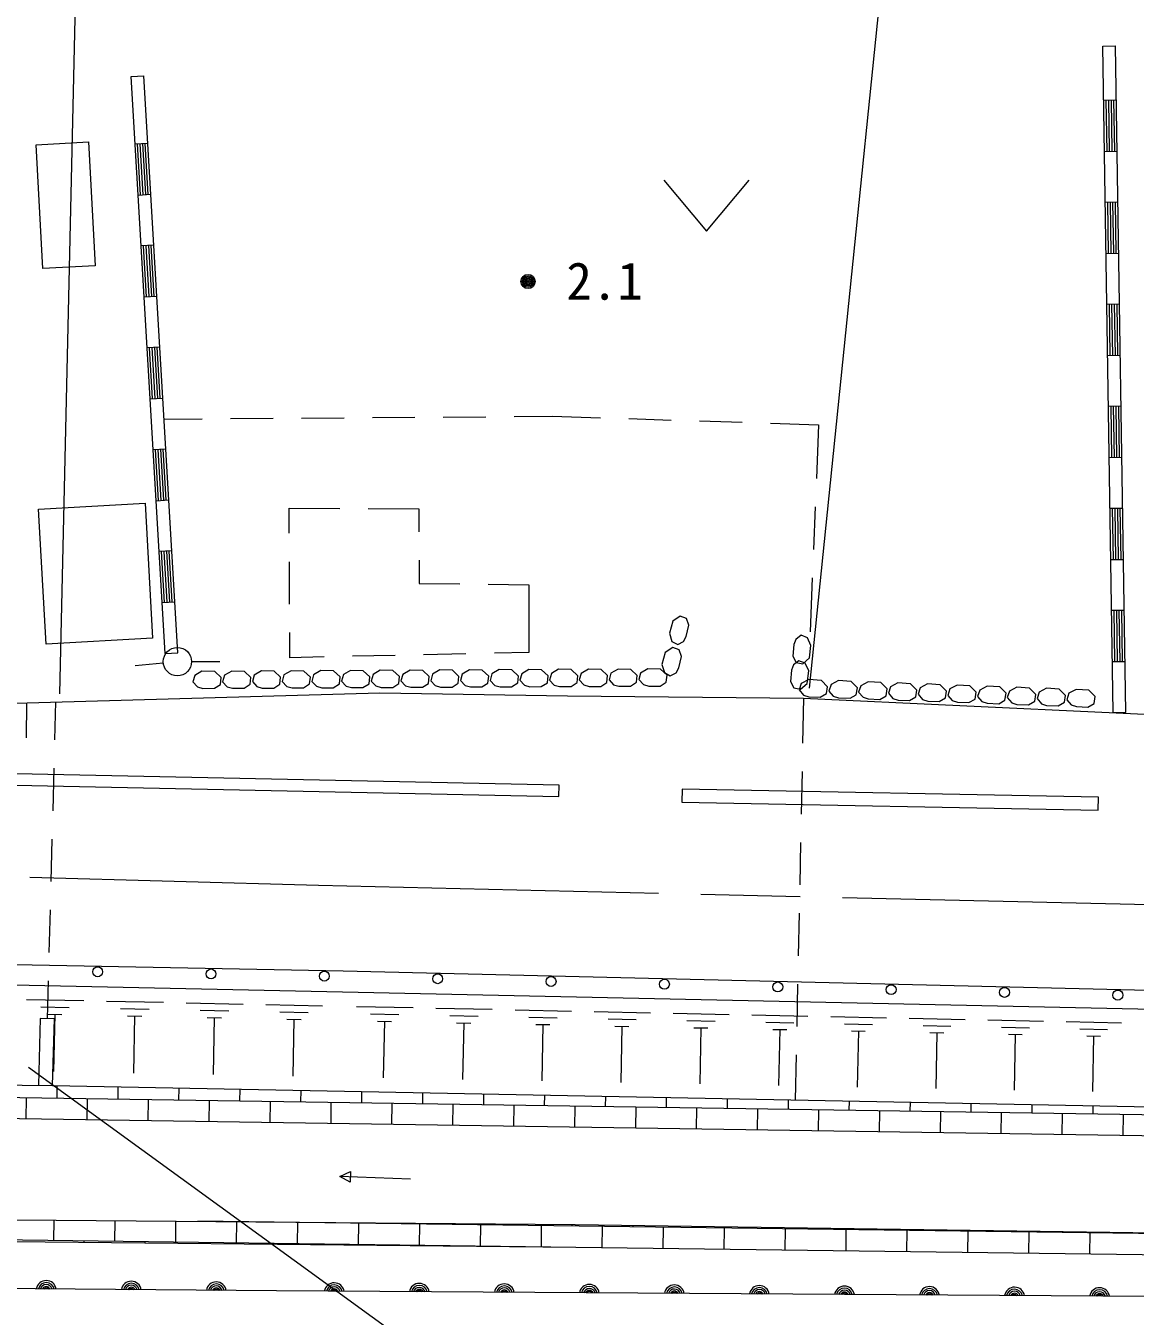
# Model space of a CAD drawing. Units: millimetres, scale not verified. Extents: x 40000 to 680000, y 20000 to 380000.
# Drawn here: x 384070 to 423206, y 264365 to 309881 of the extents above; entities that cross this region are included whole.
import ezdxf
from ezdxf.enums import TextEntityAlignment as Align

# ---------------------------------------------------------------- set-up
doc = ezdxf.new("R2010")
doc.units = ezdxf.units.MM
doc.header["$LTSCALE"] = 1000
doc.linetypes.add('CHAIN', pattern=[18.5, 12, -1.5, 3.5, -1.5])
for name, color, linetype, lineweight in [('M-BGD', 7, 'Continuous', 13), ('M-BMK', 2, 'CHAIN', 13), ('M-STR-HTXT', 7, 'Continuous', 13)]:
    doc.layers.add(name, color=color, linetype=linetype, lineweight=lineweight)
doc.styles.add('ＭＳ ゴシック', font='')
doc.styles.get('ＭＳ ゴシック').set_extended_font_data('MS Gothic')

msp = doc.modelspace()

# ---------------------------------------------------------------- linework, layer by layer
at = {"layer": 'M-BGD'}
for p, q in [((422066, 309168), (422516, 309175)), ((422432, 285654), (422066, 309168)), ((422882, 285661), (422516, 309175)), ((387784, 308089), (388233, 308115)), ((388984, 287739), (387784, 308089)), ((389433, 287765), (388233, 308115)), ((422546, 307258), (422096, 307251)), ((422214, 305453), (422186, 307253)), ((422304, 305455), (422276, 307254)), ((422394, 305456), (422366, 307256)), ((422484, 305457), (422456, 307257)), ((388374, 305734), (387925, 305708)), ((388120, 303916), (388014, 305713)), ((388210, 303921), (388104, 305718)), ((388300, 303927), (388194, 305724)), ((388390, 303932), (388284, 305729)), ((422124, 305452), (422574, 305459)), ((406584, 304435), (408084, 302635)), ((408084, 302635), (409584, 304435)), ((388030, 303911), (388480, 303937)), ((422602, 303659), (422152, 303652)), ((422270, 301854), (422242, 303653)), ((422360, 301855), (422332, 303655)), ((422450, 301856), (422422, 303656)), ((422540, 301858), (422512, 303658)), ((388586, 302140), (388136, 302114)), ((388332, 300322), (388226, 302119)), ((388422, 300328), (388316, 302125)), ((388512, 300333), (388406, 302130)), ((388602, 300338), (388496, 302135)), ((422180, 301852), (422630, 301859)), ((388242, 300317), (388692, 300344)), ((422658, 300059), (422208, 300052)), ((422326, 298254), (422298, 300054)), ((422416, 298255), (422388, 300055)), ((422506, 298257), (422478, 300057)), ((422596, 298258), (422568, 300058)), ((388798, 298547), (388348, 298520)), ((388544, 296729), (388438, 298525)), ((388634, 296734), (388528, 298531)), ((388724, 296739), (388618, 298536)), ((388814, 296744), (388708, 298541)), ((422236, 298253), (422686, 298260)), ((388454, 296723), (388904, 296750)), ((422714, 296460), (422264, 296453)), ((422382, 294654), (422354, 296454)), ((422472, 294656), (422444, 296456)), ((422562, 294657), (422534, 296457)), ((422652, 294659), (422624, 296458)), ((388949, 296008), (390296, 296018)), ((391296, 296026), (392796, 296037)), ((393796, 296044), (395296, 296055)), ((396296, 296063), (397796, 296074)), ((398796, 296081), (400296, 296092)), ((401296, 296100), (402644, 296110)), ((402644, 296110), (404342, 296056)), ((405341, 296024), (406841, 295976)), ((407840, 295945), (409339, 295897)), ((410339, 295865), (412037, 295811)), ((412037, 295811), (411959, 293909)), ((389009, 294953), (388560, 294926)), ((389026, 293151), (388920, 294948)), ((388756, 293135), (388650, 294932)), ((388846, 293140), (388740, 294937)), ((388936, 293145), (388830, 294942)), ((422292, 294653), (422742, 294660)), ((388666, 293130), (389115, 293156)), ((393360, 292867), (395148, 292859)), ((393364, 291979), (393360, 292867)), ((396148, 292854), (397935, 292846)), ((397935, 292846), (397940, 292029)), ((411918, 292910), (411856, 291411)), ((422770, 292860), (422320, 292853)), ((422438, 291055), (422410, 292855)), ((422528, 291056), (422500, 292856)), ((422618, 291058), (422590, 292857)), ((422708, 291059), (422680, 292859)), ((389221, 291359), (388772, 291333)), ((388968, 289541), (388862, 291338)), ((389058, 289546), (388952, 291343)), ((389148, 289552), (389042, 291349)), ((389238, 289557), (389132, 291354)), ((393376, 289479), (393369, 290979)), ((397945, 291029), (397950, 290213)), ((422348, 291053), (422798, 291060)), ((411815, 290412), (411737, 288510)), ((397950, 290213), (399382, 290195)), ((400382, 290182), (401814, 290164)), ((401814, 290164), (401814, 287780)), ((388878, 289536), (389327, 289562)), ((407153, 289058), (406891, 288884)), ((407383, 288976), (407153, 289058)), ((422826, 289261), (422376, 289254)), ((422494, 287455), (422466, 289255)), ((422584, 287457), (422556, 289256)), ((422674, 287458), (422646, 289258)), ((422764, 287460), (422736, 289259)), ((406891, 288884), (406774, 288453)), ((407371, 288339), (407465, 288734)), ((407465, 288734), (407383, 288976)), ((393386, 287592), (393381, 288479)), ((406774, 288453), (406860, 288169)), ((406860, 288169), (407069, 288052)), ((407069, 288052), (407276, 288169)), ((407276, 288169), (407371, 288339)), ((411231, 288236), (411161, 288054)), ((411420, 288381), (411231, 288236)), ((411644, 288295), (411420, 288381)), ((411769, 288026), (411644, 288295)), ((388984, 287739), (389433, 287765)), ((397100, 287675), (395600, 287641)), ((399599, 287730), (398100, 287697)), ((401814, 287780), (400599, 287752)), ((406629, 287780), (406513, 287348)), ((406892, 287953), (406629, 287780)), ((407122, 287871), (406892, 287953)), ((407203, 287630), (407122, 287871)), ((411161, 288054), (411125, 287649)), ((411715, 287583), (411769, 288026)), ((388921, 287404), (387926, 287306)), ((389919, 287453), (390919, 287453)), ((394600, 287619), (393386, 287592)), ((406513, 287348), (406598, 287065)), ((407015, 287064), (407110, 287234)), ((407110, 287234), (407203, 287630)), ((411151, 287339), (411081, 287157)), ((411125, 287649), (411241, 287422)), ((411340, 287484), (411151, 287339)), ((411241, 287422), (411480, 287373)), ((411564, 287398), (411340, 287484)), ((411480, 287373), (411715, 287583)), ((411688, 287130), (411564, 287398)), ((422404, 287454), (422854, 287461)), ((390031, 286967), (389966, 286737)), ((390286, 287117), (390031, 286967)), ((390733, 287106), (390286, 287117)), ((390964, 286891), (390733, 287106)), ((390938, 286648), (390964, 286891)), ((391079, 286973), (391015, 286742)), ((391335, 287122), (391079, 286973)), ((391782, 287111), (391335, 287122)), ((392012, 286896), (391782, 287111)), ((391987, 286654), (392012, 286896)), ((392128, 286978), (392063, 286747)), ((392383, 287128), (392128, 286978)), ((392830, 287116), (392383, 287128)), ((393061, 286902), (392830, 287116)), ((393035, 286659), (393061, 286902)), ((393176, 286984), (393112, 286753)), ((393112, 286753), (393274, 286579)), ((393432, 287133), (393176, 286984)), ((393879, 287122), (393432, 287133)), ((394109, 286907), (393879, 287122)), ((394084, 286665), (394109, 286907)), ((394225, 286989), (394160, 286758)), ((394160, 286758), (394323, 286584)), ((394480, 287139), (394225, 286989)), ((394927, 287127), (394480, 287139)), ((395158, 286913), (394927, 287127)), ((395132, 286670), (395158, 286913)), ((395273, 286994), (395209, 286764)), ((395209, 286764), (395371, 286590)), ((395529, 287144), (395273, 286994)), ((395976, 287133), (395529, 287144)), ((396206, 286918), (395976, 287133)), ((396181, 286675), (396206, 286918)), ((396322, 287000), (396257, 286769)), ((396257, 286769), (396420, 286595)), ((396577, 287149), (396322, 287000)), ((397024, 287138), (396577, 287149)), ((397255, 286923), (397024, 287138)), ((397229, 286681), (397255, 286923)), ((397370, 287005), (397306, 286775)), ((397306, 286775), (397468, 286601)), ((397626, 287155), (397370, 287005)), ((398073, 287143), (397626, 287155)), ((398303, 286929), (398073, 287143)), ((398278, 286686), (398303, 286929)), ((398419, 287011), (398354, 286780)), ((398354, 286780), (398517, 286606)), ((398674, 287160), (398419, 287011)), ((399121, 287149), (398674, 287160)), ((399352, 286934), (399121, 287149)), ((399326, 286692), (399352, 286934)), ((399467, 287016), (399403, 286785)), ((399403, 286785), (399565, 286611)), ((399723, 287166), (399467, 287016)), ((400170, 287154), (399723, 287166)), ((400400, 286940), (400170, 287154)), ((400374, 286697), (400400, 286940)), ((400516, 287022), (400451, 286791)), ((400451, 286791), (400614, 286617)), ((400771, 287171), (400516, 287022)), ((401218, 287160), (400771, 287171)), ((401449, 286945), (401218, 287160)), ((401423, 286703), (401449, 286945)), ((401564, 287027), (401500, 286796)), ((401500, 286796), (401662, 286622)), ((401820, 287177), (401564, 287027)), ((402267, 287165), (401820, 287177)), ((402497, 286951), (402267, 287165)), ((402471, 286708), (402497, 286951)), ((402613, 287032), (402548, 286802)), ((402548, 286802), (402711, 286628)), ((402868, 287182), (402613, 287032)), ((403315, 287171), (402868, 287182)), ((403546, 286956), (403315, 287171)), ((403520, 286713), (403546, 286956)), ((403661, 287038), (403597, 286807)), ((403597, 286807), (403759, 286633)), ((403917, 287187), (403661, 287038)), ((404364, 287176), (403917, 287187)), ((404594, 286961), (404364, 287176)), ((404568, 286719), (404594, 286961)), ((404710, 287043), (404645, 286812)), ((404645, 286812), (404808, 286638)), ((404965, 287193), (404710, 287043)), ((405412, 287181), (404965, 287193)), ((405643, 286967), (405412, 287181)), ((405617, 286724), (405643, 286967)), ((405758, 287049), (405694, 286818)), ((405694, 286818), (405856, 286644)), ((406014, 287198), (405758, 287049)), ((406461, 287187), (406014, 287198)), ((406691, 286972), (406461, 287187)), ((406598, 287065), (406807, 286948)), ((406665, 286730), (406691, 286972)), ((406807, 286948), (407015, 287064)), ((411081, 287157), (411045, 286753)), ((411045, 286753), (411161, 286525)), ((411689, 286821), (411427, 286682)), ((411635, 286686), (411688, 287130)), ((412135, 286791), (411689, 286821)), ((412356, 286567), (412135, 286791)), ((412737, 286782), (412476, 286644)), ((413183, 286752), (412737, 286782)), ((413405, 286528), (413183, 286752)), ((389966, 286737), (390129, 286563)), ((390129, 286563), (390317, 286510)), ((390317, 286510), (390723, 286512)), ((390723, 286512), (390938, 286648)), ((391015, 286742), (391177, 286568)), ((391177, 286568), (391365, 286515)), ((391365, 286515), (391771, 286517)), ((391771, 286517), (391987, 286654)), ((392063, 286747), (392226, 286573)), ((392226, 286573), (392414, 286521)), ((392414, 286521), (392820, 286523)), ((392820, 286523), (393035, 286659)), ((393274, 286579), (393462, 286526)), ((393462, 286526), (393868, 286528)), ((393868, 286528), (394084, 286665)), ((394323, 286584), (394511, 286532)), ((394511, 286532), (394917, 286534)), ((394917, 286534), (395132, 286670)), ((395371, 286590), (395559, 286537)), ((395559, 286537), (395965, 286539)), ((395965, 286539), (396181, 286675)), ((396420, 286595), (396608, 286543)), ((396608, 286543), (397014, 286545)), ((397014, 286545), (397229, 286681)), ((397468, 286601), (397656, 286548)), ((397656, 286548), (398062, 286550)), ((398062, 286550), (398278, 286686)), ((398517, 286606), (398704, 286553)), ((398704, 286553), (399110, 286555)), ((399110, 286555), (399326, 286692)), ((399565, 286611), (399753, 286559)), ((399753, 286559), (400159, 286561)), ((400159, 286561), (400374, 286697)), ((400614, 286617), (400801, 286564)), ((400801, 286564), (401207, 286566)), ((401207, 286566), (401423, 286703)), ((401662, 286622), (401850, 286570)), ((401850, 286570), (402256, 286572)), ((402256, 286572), (402471, 286708)), ((402711, 286628), (402898, 286575)), ((402898, 286575), (403304, 286577)), ((403304, 286577), (403520, 286713)), ((403759, 286633), (403947, 286580)), ((403947, 286580), (404353, 286582)), ((404353, 286582), (404568, 286719)), ((404808, 286638), (404995, 286586)), ((404995, 286586), (405401, 286588)), ((405401, 286588), (405617, 286724)), ((405856, 286644), (406044, 286591)), ((406044, 286591), (406450, 286593)), ((406450, 286593), (406665, 286730)), ((411161, 286525), (411400, 286477)), ((411427, 286682), (411353, 286454)), ((411353, 286454), (411508, 286274)), ((411400, 286477), (411635, 286686)), ((412099, 286198), (412320, 286325)), ((412320, 286325), (412356, 286567)), ((412476, 286644), (412402, 286416)), ((412402, 286416), (412557, 286235)), ((413369, 286287), (413405, 286528)), ((413525, 286605), (413451, 286377)), ((413451, 286377), (413606, 286197)), ((413786, 286744), (413525, 286605)), ((414232, 286714), (413786, 286744)), ((414454, 286490), (414232, 286714)), ((414418, 286249), (414454, 286490)), ((414573, 286567), (414499, 286339)), ((414499, 286339), (414654, 286158)), ((414835, 286706), (414573, 286567)), ((415281, 286676), (414835, 286706)), ((415502, 286451), (415281, 286676)), ((415466, 286210), (415502, 286451)), ((415622, 286528), (415548, 286301)), ((415548, 286301), (415703, 286120)), ((415884, 286667), (415622, 286528)), ((416330, 286637), (415884, 286667)), ((416551, 286413), (416330, 286637)), ((416515, 286172), (416551, 286413)), ((416671, 286490), (416597, 286262)), ((416932, 286629), (416671, 286490)), ((417378, 286599), (416932, 286629)), ((417600, 286375), (417378, 286599)), ((417564, 286133), (417600, 286375)), ((417720, 286452), (417646, 286224)), ((417981, 286590), (417720, 286452)), ((418427, 286560), (417981, 286590)), ((418649, 286336), (418427, 286560)), ((418613, 286095), (418649, 286336)), ((418768, 286413), (418694, 286185)), ((419030, 286552), (418768, 286413)), ((419476, 286522), (419030, 286552)), ((419697, 286298), (419476, 286522)), ((419661, 286056), (419697, 286298)), ((419817, 286375), (419743, 286147)), ((420079, 286513), (419817, 286375)), ((420525, 286483), (420079, 286513)), ((420746, 286259), (420525, 286483)), ((420866, 286336), (420792, 286108)), ((421127, 286475), (420866, 286336)), ((421573, 286445), (421127, 286475)), ((421795, 286221), (421573, 286445)), ((384095, 286001), (384078, 284770)), ((385097, 284691), (385133, 286030)), ((411508, 286169), (411475, 284576)), ((411508, 286274), (411693, 286213)), ((411693, 286213), (412099, 286198)), ((412557, 286235), (412742, 286175)), ((412742, 286175), (413148, 286160)), ((413148, 286160), (413369, 286287)), ((413606, 286197), (413791, 286136)), ((413791, 286136), (414197, 286121)), ((414197, 286121), (414418, 286249)), ((414654, 286158), (414840, 286098)), ((414840, 286098), (415245, 286083)), ((415245, 286083), (415466, 286210)), ((415703, 286120), (415888, 286059)), ((415888, 286059), (416294, 286045)), ((416294, 286045), (416515, 286172)), ((416597, 286262), (416752, 286081)), ((416752, 286081), (416937, 286021)), ((416937, 286021), (417343, 286006)), ((417343, 286006), (417564, 286133)), ((417646, 286224), (417800, 286043)), ((417800, 286043), (417986, 285983)), ((417986, 285983), (418392, 285968)), ((418392, 285968), (418613, 286095)), ((418694, 286185), (418849, 286005)), ((418849, 286005), (419035, 285944)), ((419035, 285944), (419440, 285929)), ((419440, 285929), (419661, 286056)), ((419743, 286147), (419898, 285966)), ((419898, 285966), (420083, 285906)), ((420083, 285906), (420489, 285891)), ((420489, 285891), (420710, 286018)), ((420710, 286018), (420746, 286259)), ((420792, 286108), (420947, 285928)), ((420947, 285928), (421132, 285867)), ((421132, 285867), (421538, 285852)), ((421538, 285852), (421759, 285980)), ((421759, 285980), (421795, 286221)), ((422432, 285654), (422882, 285661)), ((385030, 282192), (385071, 283692)), ((411455, 283577), (411424, 282077)), ((384963, 279693), (385004, 281193)), ((411403, 281077), (411372, 279577)), ((384896, 277194), (384937, 278694)), ((411351, 278578), (411320, 277078)), ((384834, 274855), (384869, 276194)), ((411299, 276078), (411268, 274578)), ((384097, 275539), (386113, 275496)), ((386915, 275479), (388927, 275436)), ((389729, 275419), (391736, 275376)), ((384596, 275276), (385604, 275255)), ((384843, 275019), (385347, 275008)), ((385095, 275013), (385052, 272998)), ((387413, 275217), (388418, 275195)), ((387659, 274960), (388162, 274949)), ((387910, 274954), (387867, 272943)), ((390225, 275157), (391229, 275136)), ((392538, 275359), (394540, 275316)), ((393033, 275098), (394034, 275077)), ((395733, 275291), (397731, 275248)), ((396227, 275031), (397226, 275009)), ((398533, 275231), (400526, 275189)), ((399026, 274971), (400023, 274950)), ((401328, 275172), (403317, 275129)), ((404119, 275112), (406103, 275070)), ((406906, 275052), (408885, 275010)), ((409687, 274993), (411663, 274951)), ((412465, 274934), (414436, 274892)), ((390471, 274901), (390972, 274890)), ((390721, 274896), (390679, 272889)), ((393278, 274842), (393779, 274832)), ((393528, 274837), (393486, 272834)), ((396472, 274776), (396971, 274765)), ((396721, 274770), (396679, 272773)), ((399270, 274717), (399768, 274706)), ((399519, 274712), (399476, 272718)), ((401820, 274912), (402815, 274891)), ((402063, 274658), (402561, 274648)), ((402312, 274653), (402270, 272664)), ((404610, 274853), (405602, 274832)), ((404853, 274600), (405349, 274589)), ((405101, 274595), (405058, 272610)), ((407395, 274794), (408385, 274773)), ((407637, 274542), (408132, 274531)), ((407885, 274536), (407843, 272556)), ((410176, 274736), (411164, 274714)), ((410418, 274483), (410912, 274473)), ((410665, 274478), (410623, 272503)), ((412953, 274677), (413938, 274656)), ((415238, 274875), (417205, 274833)), ((415725, 274618), (416708, 274597)), ((418007, 274815), (419969, 274774)), ((418492, 274560), (419473, 274539)), ((420771, 274756), (422729, 274715)), ((421255, 274501), (422234, 274480)), ((413194, 274425), (413686, 274415)), ((413440, 274420), (413398, 272449)), ((415965, 274367), (416457, 274357)), ((416211, 274362), (416169, 272395)), ((418732, 274309), (419223, 274299)), ((418977, 274304), (418936, 272342)), ((421495, 274251), (421984, 274241)), ((421740, 274246), (421698, 272288)), ((411248, 273579), (411215, 271986)), ((424980, 271449), (361306, 272414)), ((385174, 272052), (385181, 272495)), ((387324, 272020), (387331, 272453)), ((389474, 271987), (389480, 272412)), ((391624, 271954), (391630, 272370)), ((393774, 271922), (393780, 272329)), ((395923, 271889), (395929, 272287)), ((398073, 271857), (398079, 272245)), ((400223, 271824), (400229, 272204)), ((384088, 271319), (384100, 272068)), ((386238, 271286), (386249, 272036)), ((388388, 271253), (388399, 272003)), ((390538, 271221), (390549, 271971)), ((392687, 271188), (392699, 271938)), ((394837, 271156), (394848, 271906)), ((396987, 271123), (396998, 271873)), ((399137, 271090), (399148, 271840)), ((401286, 271058), (401298, 271808)), ((402373, 271792), (402378, 272162)), ((403436, 271025), (403447, 271775)), ((404522, 271759), (404528, 272120)), ((405586, 270993), (405597, 271743)), ((406672, 271726), (406677, 272079)), ((408822, 271694), (408827, 272037)), ((410972, 271661), (410977, 271996)), ((413121, 271629), (413126, 271954)), ((415271, 271596), (415276, 271912)), ((417421, 271563), (417425, 271871)), ((419571, 271531), (419575, 271829)), ((421720, 271498), (421725, 271788)), ((424934, 270700), (361210, 271665)), ((407736, 270960), (407747, 271710)), ((409885, 270928), (409897, 271677)), ((412035, 270895), (412046, 271645)), ((414185, 270862), (414196, 271612)), ((416335, 270830), (416346, 271580)), ((418484, 270797), (418496, 271547)), ((420634, 270765), (420645, 271515)), ((422784, 270732), (422795, 271482)), ((395147, 269294), (395528, 269468)), ((395528, 269468), (395514, 269093)), ((397645, 269203), (395147, 269294)), ((395514, 269093), (395147, 269294)), ((385058, 267031), (385068, 267756)), ((387208, 267002), (387218, 267738)), ((389358, 266974), (389368, 267720)), ((445268, 266992), (390139, 267714)), ((390442, 267710), (390443, 267711)), ((391508, 266946), (391517, 267696)), ((392592, 267682), (392592, 267693)), ((393657, 266918), (393667, 267668)), ((394742, 267654), (394742, 267676)), ((395807, 266890), (395817, 267640)), ((396892, 267626), (396892, 267658)), ((399042, 267597), (399042, 267640)), ((403476, 266789), (361322, 267342)), ((397957, 266861), (397967, 267611)), ((400107, 266833), (400117, 267583)), ((401192, 267569), (401192, 267622)), ((402257, 266805), (402266, 267555)), ((403341, 267541), (403342, 267604)), ((404406, 266777), (404416, 267527)), ((405491, 267513), (405492, 267573)), ((406556, 266749), (406566, 267499)), ((407641, 267485), (407642, 267542)), ((408706, 266721), (408716, 267471)), ((409791, 267456), (409792, 267511)), ((410856, 266692), (410866, 267442)), ((411941, 267428), (411941, 267480)), ((413006, 266664), (413016, 267414)), ((414090, 267400), (414091, 267449)), ((415156, 266636), (415165, 267386)), ((416240, 267372), (416241, 267418)), ((417305, 266608), (417315, 267358)), ((418390, 267344), (418391, 267387)), ((419455, 266580), (419465, 267330)), ((420540, 267316), (420540, 267356)), ((421605, 266552), (421615, 267301)), ((422690, 267287), (422690, 267325)), ((386132, 266963), (386133, 267016)), ((388282, 266941), (388283, 266988)), ((390432, 266920), (390433, 266960)), ((392582, 266898), (392582, 266932)), ((394732, 266877), (394732, 266904)), ((396882, 266855), (396882, 266876)), ((399032, 266834), (399032, 266847)), ((401182, 266812), (401182, 266819)), ((403332, 266791), (403332, 266791))]:
    msp.add_line(p, q, dxfattribs=at)
for points in [[(386277, 305785), (386512, 301419), (384666, 301320), (384432, 305686)], [(388276, 293042), (388544, 288280), (384785, 288068), (384517, 292830)], [(358906, 283611), (402878, 282693), (402886, 283100), (358915, 284018)], [(407212, 282497), (421903, 282212), (421912, 282670), (407221, 282955)], [(384581, 274863), (384513, 272513), (385011, 272498), (385079, 274848)]]:
    msp.add_lwpolyline(points, close=True, dxfattribs=at)
for points in [[(297672, 286061), (304531, 286063), (317987, 286030), (337605, 285768), (362527, 285383), (396561, 286358), (403178, 286250)], [(403178, 286250), (411508, 286169), (433562, 285129)], [(361121, 265411), (360632, 267992), (360658, 272612), (362967, 277167), (395269, 276548), (502544, 273969), (534000, 272317), (564231, 269967)], [(363163, 276484), (395247, 275801), (502532, 273511), (533951, 271574), (564186, 269357)], [(361351, 272763), (385011, 272498), (424998, 271724), (489490, 270603), (509828, 270339), (564017, 266440)], [(361206, 267956), (403445, 267603), (445268, 266998)], [(445253, 266242), (403476, 266789), (361347, 267211)], [(445235, 265324), (432985, 264999), (392914, 265256), (361668, 265514)]]:
    msp.add_lwpolyline(points, dxfattribs=at)
for centre, radius in [((401788, 300862), 250), ((401788, 300862), 204), ((401788, 300862), 159), ((401788, 300862), 114), ((401788, 300862), 68.2), ((401788, 300862), 22.7), ((389419, 287453), 500), ((386605, 276514), 175), ((390604, 276437), 175), ((394603, 276361), 175), ((398601, 276268), 175), ((402600, 276172), 175), ((406599, 276076), 175), ((410598, 275979), 175), ((414597, 275883), 175), ((418596, 275787), 175), ((422594, 275691), 175)]:
    msp.add_circle(centre, radius, dxfattribs=at)
for centre, radius, start, end in [((384790, 265269), 354, 8.3235, 170.7287), ((384790, 265269), 283, 10.5475, 168.5046), ((384790, 265269), 212, 14.2939, 164.7583), ((384790, 265269), 142, 22.0056, 157.0466), ((384790, 265269), 100, 32.3232, 146.7289), ((387790, 265244), 354, 8.3235, 170.7287), ((387790, 265244), 283, 10.5475, 168.5046), ((387790, 265244), 212, 14.2939, 164.7583), ((387790, 265244), 142, 22.0056, 157.0466), ((390790, 265219), 354, 8.3235, 170.7287), ((390790, 265219), 283, 10.5475, 168.5046), ((390790, 265219), 212, 14.2939, 164.7583), ((390790, 265219), 142, 22.0056, 157.0466), ((394950, 265188), 354, 8.4311, 170.8363), ((394950, 265188), 283, 10.6552, 168.6123), ((394950, 265188), 212, 14.4015, 164.8659), ((397950, 265169), 354, 8.4311, 170.8363), ((397950, 265169), 283, 10.6552, 168.6123), ((397950, 265169), 212, 14.4015, 164.8659), ((400950, 265150), 354, 8.4311, 170.8363), ((400950, 265150), 283, 10.6552, 168.6123), ((400950, 265150), 212, 14.4015, 164.8659), ((403950, 265131), 354, 8.4311, 170.8363), ((403950, 265131), 283, 10.6552, 168.6123), ((406950, 265112), 354, 8.4311, 170.8363), ((406950, 265112), 283, 10.6552, 168.6123), ((409949, 265092), 354, 8.4311, 170.8363), ((409949, 265092), 283, 10.6552, 168.6123), ((412949, 265073), 354, 8.4311, 170.8363), ((415949, 265054), 354, 8.4311, 170.8363), ((418949, 265035), 354, 8.4311, 170.8363), ((421949, 265016), 354, 8.4311, 170.8363), ((387790, 265244), 100, 32.3232, 146.7289), ((390790, 265219), 100, 32.3232, 146.7289), ((394950, 265188), 142, 22.1132, 157.1542), ((394950, 265188), 100, 32.4309, 146.8365), ((397950, 265169), 142, 22.1132, 157.1542), ((397950, 265169), 100, 32.4309, 146.8365), ((400950, 265150), 142, 22.1132, 157.1542), ((400950, 265150), 100, 32.4309, 146.8365), ((403950, 265131), 212, 14.4015, 164.8659), ((403950, 265131), 142, 22.1132, 157.1542), ((403950, 265131), 100, 32.4309, 146.8365), ((406950, 265112), 212, 14.4015, 164.8659), ((406950, 265112), 142, 22.1132, 157.1542), ((406950, 265112), 100, 32.4309, 146.8365), ((409949, 265092), 212, 14.4015, 164.8659), ((409949, 265092), 142, 22.1132, 157.1542), ((409949, 265092), 100, 32.4309, 146.8365), ((412949, 265073), 283, 10.6552, 168.6123), ((412949, 265073), 212, 14.4015, 164.8659), ((412949, 265073), 142, 22.1132, 157.1542), ((412949, 265073), 100, 32.4309, 146.8365), ((415949, 265054), 283, 10.6552, 168.6123), ((415949, 265054), 212, 14.4015, 164.8659), ((415949, 265054), 142, 22.1132, 157.1542), ((415949, 265054), 100, 32.4309, 146.8365), ((418949, 265035), 283, 10.6552, 168.6123), ((418949, 265035), 212, 14.4015, 164.8659), ((418949, 265035), 142, 22.1132, 157.1542), ((418949, 265035), 100, 32.4309, 146.8365), ((421949, 265016), 283, 10.6552, 168.6123), ((421949, 265016), 212, 14.4015, 164.8659), ((421949, 265016), 142, 22.1132, 157.1542), ((421949, 265016), 100, 32.4309, 146.8365)]:
    msp.add_arc(centre, radius, start, end, dxfattribs=at)
at = {"layer": 'M-BMK'}
msp.add_lwpolyline([(365721, 280362), (394392, 279573), (463422, 277949)], dxfattribs=at)
at = {"layer": 'M-STR-HTXT'}
for points in [[(411715, 286517), (416665, 334940), (444630, 334940)], [(385276, 286318), (386178, 326226), (414142, 326226)], [(384170, 273148), (408408, 255539), (436373, 255539)]]:
    msp.add_lwpolyline(points, dxfattribs=at)

# ---------------------------------------------------------------- texts
at = {"layer": 'M-BGD', "style": 'ＭＳ ゴシック'}
msp.add_text('2.1', height=1320, dxfattribs=at).set_placement((403142, 299824), align=Align.BOTTOM_LEFT)

doc.saveas('drawing.dxf')
